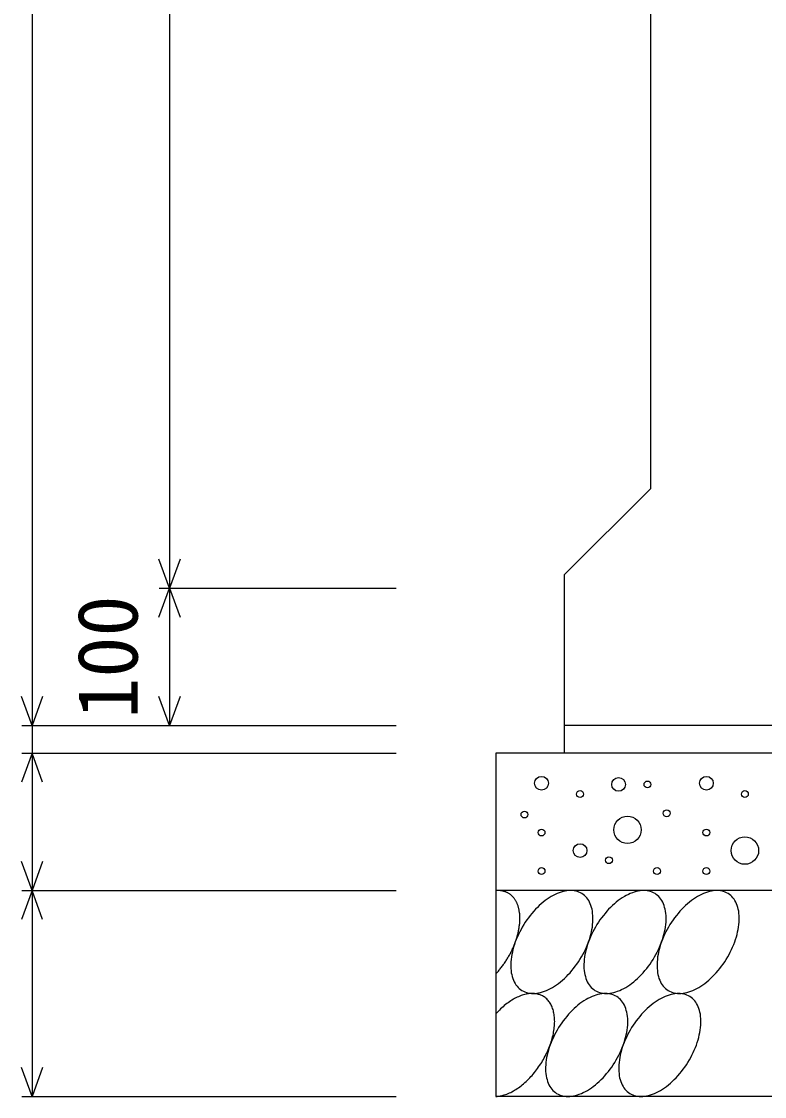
# Model space of a CAD drawing. Units: millimetres, scale not verified. Extents: x -25200 to 25200, y -8910 to 8910.
# Drawn here: x 16387 to 16928, y -6336 to -5553 of the extents above; entities that cross this region are included whole.
import ezdxf
from ezdxf.enums import TextEntityAlignment as Align

# ---------------------------------------------------------------- set-up
doc = ezdxf.new("R2010")
doc.units = ezdxf.units.MM
doc.header["$LTSCALE"] = 30
for name, color, linetype, lineweight in [('0-0_DIM', 7, 'Continuous', 25), ('0-2_HATCH', 6, 'Continuous', 25), ('0-5_OUTLINE', 3, 'Continuous', 25)]:
    doc.layers.add(name, color=color, linetype=linetype, lineweight=lineweight)
doc.styles.add('ＭＳ ゴシック', font='')
doc.styles.get('ＭＳ ゴシック').set_extended_font_data('MS Gothic')

msp = doc.modelspace()

# ---------------------------------------------------------------- linework, layer by layer
at = {"layer": '0-0_DIM'}
for p, q in [((16394.78, -4840.76), (16394.78, -6065.76)), ((16494.78, -4965.76), (16494.78, -5965.76)), ((16487.28, -5965.76), (16659.78, -5965.76)), ((16494.78, -5965.76), (16494.78, -6065.76)), ((16387.28, -6065.76), (16659.78, -6065.76)), ((16387.28, -6085.76), (16659.78, -6085.76)), ((16387.28, -6185.76), (16659.78, -6185.76)), ((16394.78, -6185.76), (16394.78, -6335.76)), ((16387.28, -6335.76), (16659.78, -6335.76))]:
    msp.add_line(p, q, dxfattribs=at)
for points in [[(16502.47, -5944.62), (16494.78, -5965.76), (16487.08, -5944.62)], [(16487.08, -5986.91), (16494.78, -5965.76), (16502.47, -5986.91)], [(16402.48, -6044.62), (16394.78, -6065.76), (16387.08, -6044.62)], [(16502.47, -6044.62), (16494.78, -6065.76), (16487.08, -6044.62)], [(16394.78, -6065.76), (16394.78, -6085.76), (16394.78, -6185.76)], [(16402.48, -6106.91), (16394.78, -6085.76), (16387.08, -6106.91)], [(16402.48, -6164.62), (16394.78, -6185.76), (16387.08, -6164.62)], [(16402.48, -6206.91), (16394.78, -6185.76), (16387.08, -6206.91)], [(16402.48, -6314.62), (16394.78, -6335.76), (16387.08, -6314.62)]]:
    msp.add_lwpolyline(points, dxfattribs=at)
at = {"layer": '0-2_HATCH'}
for points in [[(16737.38, -6186.2), (16736.88, -6186.1), (16736.48, -6186.02), (16736.08, -6185.95), (16735.58, -6185.9), (16735.08, -6185.85), (16734.68, -6185.82), (16734.18, -6185.79), (16733.68, -6185.78), (16733.28, -6185.79), (16732.78, -6185.8), (16732.28, -6185.83)], [(16748.88, -6198.43), (16748.78, -6197.93), (16748.58, -6197.44), (16748.48, -6196.96), (16748.28, -6196.49), (16748.08, -6196.02), (16747.88, -6195.57), (16747.78, -6195.12), (16747.58, -6194.68), (16747.28, -6194.25), (16747.08, -6193.83), (16746.88, -6193.42), (16746.68, -6193.02), (16746.38, -6192.63), (16746.18, -6192.25), (16745.88, -6191.88), (16745.58, -6191.52), (16745.38, -6191.17), (16745.08, -6190.82), (16744.78, -6190.49), (16744.48, -6190.17), (16744.18, -6189.86), (16743.88, -6189.57), (16743.48, -6189.28), (16743.18, -6189), (16742.88, -6188.73), (16742.48, -6188.48), (16742.18, -6188.23), (16741.78, -6188), (16741.38, -6187.78), (16740.98, -6187.57), (16740.68, -6187.37), (16740.28, -6187.18), (16739.88, -6187.01), (16739.48, -6186.84), (16739.08, -6186.69), (16738.68, -6186.55), (16738.18, -6186.42), (16737.78, -6186.3), (16737.38, -6186.2)], [(16794.98, -6187.98), (16793.88, -6187.4), (16792.78, -6186.91), (16791.68, -6186.5), (16790.58, -6186.19), (16789.28, -6185.96), (16788.08, -6185.83), (16786.78, -6185.78), (16785.48, -6185.83), (16784.08, -6185.96), (16782.68, -6186.19), (16781.28, -6186.5), (16779.88, -6186.91), (16778.48, -6187.4), (16776.98, -6187.97), (16775.58, -6188.64), (16774.08, -6189.38), (16772.58, -6190.21), (16771.18, -6191.12), (16769.68, -6192.1), (16768.28, -6193.16), (16766.78, -6194.29), (16765.38, -6195.5), (16763.98, -6196.77), (16762.58, -6198.1), (16761.18, -6199.49), (16759.88, -6200.94), (16758.58, -6202.45), (16757.28, -6204), (16756.08, -6205.6), (16754.88, -6207.25), (16753.78, -6208.93), (16752.68, -6210.65), (16751.58, -6212.4), (16750.68, -6214.17), (16749.68, -6215.97), (16748.78, -6217.78), (16747.98, -6219.61), (16747.18, -6221.44), (16746.48, -6223.28)], [(16802.38, -6199.49), (16801.98, -6198.1), (16801.58, -6196.77), (16801.08, -6195.5), (16800.58, -6194.3), (16799.98, -6193.16), (16799.28, -6192.1), (16798.48, -6191.12), (16797.68, -6190.21), (16796.88, -6189.38), (16795.88, -6188.64), (16794.98, -6187.98)], [(16848.18, -6187.98), (16847.08, -6187.4), (16846.08, -6186.91), (16844.88, -6186.5), (16843.78, -6186.19), (16842.48, -6185.96), (16841.28, -6185.83), (16839.98, -6185.78), (16838.68, -6185.83), (16837.28, -6185.96), (16835.98, -6186.19), (16834.58, -6186.5), (16833.08, -6186.91), (16831.68, -6187.4), (16830.18, -6187.97), (16828.78, -6188.64), (16827.28, -6189.38), (16825.88, -6190.21), (16824.38, -6191.12), (16822.88, -6192.1), (16821.48, -6193.16), (16819.98, -6194.29), (16818.58, -6195.5), (16817.18, -6196.77), (16815.78, -6198.1), (16814.38, -6199.49), (16813.08, -6200.94), (16811.78, -6202.45), (16810.58, -6204), (16809.28, -6205.6), (16808.08, -6207.25), (16806.98, -6208.93), (16805.88, -6210.65), (16804.88, -6212.4), (16803.88, -6214.17), (16802.88, -6215.97), (16801.98, -6217.78), (16801.18, -6219.61), (16800.48, -6221.44), (16799.68, -6223.28)], [(16855.58, -6199.49), (16855.18, -6198.1), (16854.78, -6196.77), (16854.28, -6195.5), (16853.78, -6194.3), (16853.18, -6193.16), (16852.48, -6192.1), (16851.68, -6191.12), (16850.88, -6190.21), (16850.08, -6189.38), (16849.08, -6188.64), (16848.18, -6187.98)], [(16901.38, -6187.98), (16900.28, -6187.4), (16899.28, -6186.91), (16898.08, -6186.5), (16896.98, -6186.19), (16895.78, -6185.96), (16894.48, -6185.83), (16893.18, -6185.78), (16891.88, -6185.83), (16890.48, -6185.96), (16889.18, -6186.19), (16887.78, -6186.5), (16886.28, -6186.91), (16884.88, -6187.4), (16883.48, -6187.97), (16881.98, -6188.64), (16880.48, -6189.38), (16879.08, -6190.21), (16877.58, -6191.12), (16876.08, -6192.1), (16874.68, -6193.16), (16873.18, -6194.29), (16871.78, -6195.5), (16870.38, -6196.77), (16868.98, -6198.1), (16867.68, -6199.49), (16866.28, -6200.94), (16864.98, -6202.45), (16863.78, -6204), (16862.48, -6205.6), (16861.28, -6207.25), (16860.18, -6208.93), (16859.08, -6210.65), (16858.08, -6212.4), (16857.08, -6214.17), (16856.08, -6215.97), (16855.18, -6217.78), (16854.38, -6219.61), (16853.68, -6221.44), (16852.98, -6223.28)], [(16908.78, -6199.49), (16908.38, -6198.1), (16907.98, -6196.77), (16907.48, -6195.5), (16906.98, -6194.3), (16906.38, -6193.16), (16905.68, -6192.1), (16904.88, -6191.12), (16904.08, -6190.21), (16903.28, -6189.38), (16902.38, -6188.64), (16901.38, -6187.98)], [(16746.88, -6222.27), (16747.08, -6221.6), (16747.28, -6220.93), (16747.58, -6220.26), (16747.78, -6219.6), (16747.88, -6218.93), (16748.08, -6218.26), (16748.28, -6217.6), (16748.48, -6216.94), (16748.58, -6216.28), (16748.78, -6215.62), (16748.88, -6214.97), (16748.98, -6214.31), (16749.18, -6213.66), (16749.28, -6213.02), (16749.38, -6212.37), (16749.38, -6211.73), (16749.48, -6211.1), (16749.58, -6210.47), (16749.68, -6209.84), (16749.68, -6209.21), (16749.78, -6208.59), (16749.78, -6207.98), (16749.78, -6207.37), (16749.78, -6206.77), (16749.78, -6206.17), (16749.78, -6205.57), (16749.78, -6204.98), (16749.78, -6204.4), (16749.78, -6203.82), (16749.68, -6203.25), (16749.68, -6202.69), (16749.58, -6202.13), (16749.48, -6201.58), (16749.38, -6201.04), (16749.38, -6200.5), (16749.28, -6199.97), (16749.18, -6199.45), (16748.98, -6198.94), (16748.88, -6198.43)], [(16769.28, -6258.59), (16770.68, -6257.93), (16772.18, -6257.18), (16773.58, -6256.36), (16775.08, -6255.45), (16776.58, -6254.46), (16777.98, -6253.4), (16779.48, -6252.27), (16780.88, -6251.07), (16782.28, -6249.8), (16783.68, -6248.47), (16784.98, -6247.07), (16786.38, -6245.62), (16787.68, -6244.12), (16788.88, -6242.56), (16790.18, -6240.96), (16791.38, -6239.32), (16792.48, -6237.64), (16793.58, -6235.92), (16794.58, -6234.17), (16795.58, -6232.4), (16796.58, -6230.6), (16797.48, -6228.79), (16798.28, -6226.96), (16798.98, -6225.12), (16799.68, -6223.28), (16800.38, -6221.44), (16800.98, -6219.61), (16801.48, -6217.78), (16801.88, -6215.97), (16802.28, -6214.17), (16802.58, -6212.4), (16802.78, -6210.65), (16802.88, -6208.93), (16802.98, -6207.25), (16802.98, -6205.61), (16802.98, -6204.01), (16802.78, -6202.45), (16802.58, -6200.95), (16802.38, -6199.49)], [(16822.48, -6258.59), (16823.88, -6257.93), (16825.38, -6257.18), (16826.88, -6256.36), (16828.28, -6255.45), (16829.78, -6254.46), (16831.18, -6253.4), (16832.68, -6252.27), (16834.08, -6251.07), (16835.48, -6249.8), (16836.88, -6248.47), (16838.28, -6247.07), (16839.58, -6245.62), (16840.88, -6244.12), (16842.18, -6242.56), (16843.38, -6240.96), (16844.58, -6239.32), (16845.68, -6237.64), (16846.78, -6235.92), (16847.78, -6234.17), (16848.78, -6232.4), (16849.78, -6230.6), (16850.68, -6228.79), (16851.48, -6226.96), (16852.28, -6225.12), (16852.98, -6223.28), (16853.58, -6221.44), (16854.18, -6219.61), (16854.68, -6217.78), (16855.08, -6215.97), (16855.48, -6214.17), (16855.78, -6212.4), (16855.98, -6210.65), (16856.18, -6208.93), (16856.18, -6207.25), (16856.18, -6205.61), (16856.18, -6204.01), (16856.08, -6202.45), (16855.88, -6200.95), (16855.58, -6199.49)], [(16875.68, -6258.59), (16877.08, -6257.93), (16878.58, -6257.18), (16880.08, -6256.36), (16881.48, -6255.45), (16882.98, -6254.46), (16884.38, -6253.4), (16885.88, -6252.27), (16887.28, -6251.07), (16888.68, -6249.8), (16890.08, -6248.47), (16891.48, -6247.07), (16892.78, -6245.62), (16894.08, -6244.12), (16895.38, -6242.56), (16896.58, -6240.96), (16897.78, -6239.32), (16898.88, -6237.64), (16899.98, -6235.92), (16901.08, -6234.17), (16902.08, -6232.4), (16902.98, -6230.6), (16903.88, -6228.79), (16904.68, -6226.96), (16905.48, -6225.12), (16906.18, -6223.28), (16906.78, -6221.44), (16907.38, -6219.61), (16907.88, -6217.78), (16908.28, -6215.97), (16908.68, -6214.17), (16908.98, -6212.4), (16909.18, -6210.65), (16909.38, -6208.93), (16909.38, -6207.25), (16909.48, -6205.61), (16909.38, -6204.01), (16909.28, -6202.45), (16909.08, -6200.95), (16908.78, -6199.49)], [(16732.28, -6246.58), (16732.78, -6246.05), (16733.28, -6245.52), (16733.68, -6244.97), (16734.18, -6244.42), (16734.68, -6243.87), (16735.08, -6243.3), (16735.58, -6242.73), (16736.08, -6242.16), (16736.48, -6241.57), (16736.88, -6240.99), (16737.38, -6240.39), (16737.78, -6239.79), (16738.18, -6239.19), (16738.68, -6238.58), (16739.08, -6237.96), (16739.48, -6237.34), (16739.88, -6236.72), (16740.28, -6236.09), (16740.68, -6235.46), (16740.98, -6234.82), (16741.38, -6234.18), (16741.78, -6233.54), (16742.18, -6232.89), (16742.48, -6232.24), (16742.88, -6231.59), (16743.18, -6230.94), (16743.48, -6230.28), (16743.88, -6229.62), (16744.18, -6228.96), (16744.48, -6228.29), (16744.78, -6227.63), (16745.08, -6226.96), (16745.38, -6226.29), (16745.58, -6225.62), (16745.88, -6224.95), (16746.18, -6224.28), (16746.38, -6223.61), (16746.68, -6222.94), (16746.88, -6222.27)], [(16746.48, -6223.28), (16745.88, -6225.12), (16745.28, -6226.96), (16744.78, -6228.78), (16744.38, -6230.6), (16743.98, -6232.39), (16743.68, -6234.17), (16743.48, -6235.91), (16743.28, -6237.63), (16743.28, -6239.31), (16743.18, -6240.96), (16743.28, -6242.56), (16743.38, -6244.12), (16743.58, -6245.62), (16743.88, -6247.07), (16744.28, -6248.47), (16744.68, -6249.8), (16745.18, -6251.07), (16745.68, -6252.27), (16746.28, -6253.4), (16746.98, -6254.46), (16747.78, -6255.45), (16748.58, -6256.35), (16749.38, -6257.18), (16750.38, -6257.93), (16751.28, -6258.59), (16752.38, -6259.17), (16753.38, -6259.66), (16754.58, -6260.06), (16755.68, -6260.38), (16756.98, -6260.6), (16758.18, -6260.74), (16759.48, -6260.78), (16760.78, -6260.74), (16762.18, -6260.6), (16763.48, -6260.38), (16764.88, -6260.06), (16766.38, -6259.66), (16767.78, -6259.17), (16769.28, -6258.59)], [(16799.68, -6223.28), (16799.08, -6225.12), (16798.48, -6226.96), (16797.98, -6228.78), (16797.58, -6230.6), (16797.18, -6232.39), (16796.88, -6234.17), (16796.68, -6235.91), (16796.58, -6237.63), (16796.48, -6239.31), (16796.48, -6240.96), (16796.48, -6242.56), (16796.58, -6244.12), (16796.88, -6245.62), (16797.08, -6247.07), (16797.48, -6248.47), (16797.88, -6249.8), (16798.38, -6251.07), (16798.88, -6252.27), (16799.48, -6253.4), (16800.18, -6254.46), (16800.98, -6255.45), (16801.78, -6256.35), (16802.58, -6257.18), (16803.58, -6257.93), (16804.48, -6258.59), (16805.58, -6259.17), (16806.58, -6259.66), (16807.78, -6260.06), (16808.88, -6260.38), (16810.18, -6260.6), (16811.38, -6260.74), (16812.68, -6260.78), (16813.98, -6260.74), (16815.38, -6260.6), (16816.78, -6260.38), (16818.18, -6260.06), (16819.58, -6259.66), (16820.98, -6259.17), (16822.48, -6258.59)], [(16852.98, -6223.28), (16852.28, -6225.12), (16851.68, -6226.96), (16851.18, -6228.78), (16850.78, -6230.6), (16850.38, -6232.39), (16850.08, -6234.17), (16849.88, -6235.91), (16849.78, -6237.63), (16849.68, -6239.31), (16849.68, -6240.96), (16849.68, -6242.56), (16849.88, -6244.12), (16850.08, -6245.62), (16850.28, -6247.07), (16850.68, -6248.47), (16851.08, -6249.8), (16851.58, -6251.07), (16852.08, -6252.27), (16852.68, -6253.4), (16853.38, -6254.46), (16854.18, -6255.45), (16854.98, -6256.35), (16855.78, -6257.18), (16856.78, -6257.93), (16857.68, -6258.59), (16858.78, -6259.17), (16859.88, -6259.66), (16860.98, -6260.06), (16862.18, -6260.38), (16863.38, -6260.6), (16864.58, -6260.74), (16865.88, -6260.78), (16867.18, -6260.74), (16868.58, -6260.6), (16869.98, -6260.38), (16871.38, -6260.06), (16872.78, -6259.66), (16874.18, -6259.17), (16875.68, -6258.59)], [(16772.28, -6268.54), (16771.88, -6267.83), (16771.38, -6267.16), (16770.98, -6266.51), (16770.48, -6265.9), (16769.88, -6265.32), (16769.38, -6264.77), (16768.78, -6264.26), (16768.18, -6263.77), (16767.58, -6263.33), (16766.98, -6262.92), (16766.28, -6262.54), (16765.68, -6262.2), (16764.98, -6261.89), (16764.18, -6261.62), (16763.48, -6261.39), (16762.68, -6261.2), (16761.98, -6261.04), (16761.18, -6260.92), (16760.38, -6260.83), (16759.48, -6260.78), (16758.68, -6260.77), (16757.88, -6260.8), (16756.98, -6260.87), (16756.08, -6260.97), (16755.18, -6261.11), (16754.28, -6261.28), (16753.38, -6261.5), (16752.48, -6261.75), (16751.58, -6262.03), (16750.68, -6262.35), (16749.78, -6262.71), (16748.78, -6263.1), (16747.88, -6263.53), (16746.88, -6263.99), (16745.98, -6264.49), (16745.08, -6265.02), (16744.08, -6265.58), (16743.18, -6266.18), (16742.18, -6266.81)], [(16820.28, -6262.97), (16819.18, -6262.39), (16818.18, -6261.9), (16816.98, -6261.49), (16815.88, -6261.18), (16814.68, -6260.95), (16813.38, -6260.82), (16812.08, -6260.77), (16810.78, -6260.82), (16809.38, -6260.95), (16808.08, -6261.18), (16806.68, -6261.49), (16805.18, -6261.9), (16803.78, -6262.39), (16802.38, -6262.96), (16800.88, -6263.63), (16799.38, -6264.37), (16797.98, -6265.2), (16796.48, -6266.11), (16794.98, -6267.09), (16793.58, -6268.15), (16792.08, -6269.28), (16790.68, -6270.49), (16789.28, -6271.76), (16787.88, -6273.09), (16786.58, -6274.48), (16785.18, -6275.93), (16783.88, -6277.44), (16782.68, -6278.99), (16781.38, -6280.59), (16780.28, -6282.24), (16779.08, -6283.92), (16777.98, -6285.64), (16776.98, -6287.39), (16775.98, -6289.16), (16774.98, -6290.96), (16774.18, -6292.77), (16773.28, -6294.6), (16772.58, -6296.43), (16771.88, -6298.27)], [(16873.48, -6262.97), (16872.48, -6262.39), (16871.38, -6261.9), (16870.28, -6261.49), (16869.08, -6261.18), (16867.88, -6260.95), (16866.58, -6260.82), (16865.28, -6260.77), (16863.98, -6260.82), (16862.68, -6260.95), (16861.28, -6261.18), (16859.88, -6261.49), (16858.48, -6261.9), (16856.98, -6262.39), (16855.58, -6262.96), (16854.08, -6263.63), (16852.58, -6264.37), (16851.18, -6265.2), (16849.68, -6266.11), (16848.18, -6267.09), (16846.78, -6268.15), (16845.28, -6269.28), (16843.88, -6270.49), (16842.48, -6271.76), (16841.08, -6273.09), (16839.78, -6274.48), (16838.38, -6275.93), (16837.08, -6277.44), (16835.88, -6278.99), (16834.58, -6280.59), (16833.48, -6282.24), (16832.28, -6283.92), (16831.18, -6285.64), (16830.18, -6287.39), (16829.18, -6289.16), (16828.18, -6290.96), (16827.38, -6292.77), (16826.48, -6294.6), (16825.78, -6296.43), (16825.08, -6298.27)], [(16742.18, -6266.81), (16741.28, -6267.47), (16740.38, -6268.16), (16739.38, -6268.88), (16738.48, -6269.62), (16737.58, -6270.4), (16736.68, -6271.21), (16735.78, -6272.04), (16734.88, -6272.9), (16733.98, -6273.78), (16733.18, -6274.69), (16732.28, -6275.62)], [(16766.28, -6309.88), (16766.98, -6308.75), (16767.58, -6307.61), (16768.18, -6306.46), (16768.78, -6305.3), (16769.38, -6304.13), (16769.88, -6302.96), (16770.48, -6301.79), (16770.98, -6300.61), (16771.38, -6299.43), (16771.88, -6298.24), (16772.28, -6297.06), (16772.68, -6295.88), (16772.98, -6294.7), (16773.38, -6293.52), (16773.68, -6292.35), (16773.98, -6291.19), (16774.18, -6290.03), (16774.38, -6288.88), (16774.58, -6287.74), (16774.78, -6286.61), (16774.88, -6285.49), (16774.98, -6284.39), (16775.08, -6283.29), (16775.08, -6282.22), (16775.18, -6281.16), (16775.08, -6280.11), (16775.08, -6279.09), (16774.98, -6278.08), (16774.88, -6277.09), (16774.78, -6276.13), (16774.58, -6275.18), (16774.38, -6274.26), (16774.18, -6273.37), (16773.98, -6272.5), (16773.68, -6271.65), (16773.38, -6270.83), (16772.98, -6270.04), (16772.68, -6269.27), (16772.28, -6268.54)], [(16827.68, -6274.49), (16827.28, -6273.09), (16826.88, -6271.76), (16826.38, -6270.49), (16825.88, -6269.29), (16825.28, -6268.15), (16824.58, -6267.09), (16823.78, -6266.11), (16822.98, -6265.2), (16822.18, -6264.37), (16821.28, -6263.63), (16820.28, -6262.97)], [(16880.88, -6274.49), (16880.58, -6273.09), (16880.08, -6271.76), (16879.68, -6270.49), (16879.08, -6269.29), (16878.48, -6268.15), (16877.78, -6267.09), (16877.08, -6266.11), (16876.28, -6265.2), (16875.38, -6264.37), (16874.48, -6263.63), (16873.48, -6262.97)], [(16794.58, -6333.58), (16795.98, -6332.92), (16797.48, -6332.17), (16798.98, -6331.35), (16800.38, -6330.44), (16801.88, -6329.45), (16803.28, -6328.39), (16804.78, -6327.26), (16806.18, -6326.06), (16807.58, -6324.79), (16808.98, -6323.46), (16810.38, -6322.06), (16811.68, -6320.61), (16812.98, -6319.11), (16814.28, -6317.55), (16815.48, -6315.95), (16816.68, -6314.31), (16817.78, -6312.63), (16818.88, -6310.91), (16819.98, -6309.16), (16820.98, -6307.39), (16821.88, -6305.59), (16822.78, -6303.78), (16823.58, -6301.95), (16824.38, -6300.12), (16825.08, -6298.28), (16825.68, -6296.44), (16826.28, -6294.6), (16826.78, -6292.77), (16827.18, -6290.96), (16827.58, -6289.16), (16827.88, -6287.39), (16828.08, -6285.64), (16828.28, -6283.92), (16828.38, -6282.24), (16828.38, -6280.6), (16828.28, -6279), (16828.18, -6277.44), (16827.98, -6275.94), (16827.68, -6274.49)], [(16847.78, -6333.58), (16849.18, -6332.92), (16850.68, -6332.17), (16852.18, -6331.35), (16853.58, -6330.44), (16855.08, -6329.45), (16856.58, -6328.39), (16857.98, -6327.26), (16859.38, -6326.06), (16860.78, -6324.79), (16862.18, -6323.46), (16863.58, -6322.06), (16864.88, -6320.61), (16866.18, -6319.11), (16867.48, -6317.55), (16868.68, -6315.95), (16869.88, -6314.31), (16870.98, -6312.63), (16872.08, -6310.91), (16873.18, -6309.16), (16874.18, -6307.39), (16875.08, -6305.59), (16875.98, -6303.78), (16876.78, -6301.95), (16877.58, -6300.12), (16878.28, -6298.28), (16878.88, -6296.44), (16879.48, -6294.6), (16879.98, -6292.77), (16880.38, -6290.96), (16880.78, -6289.16), (16881.08, -6287.39), (16881.28, -6285.64), (16881.48, -6283.92), (16881.58, -6282.24), (16881.58, -6280.6), (16881.48, -6279), (16881.38, -6277.44), (16881.18, -6275.94), (16880.88, -6274.49)], [(16771.88, -6298.27), (16771.18, -6300.11), (16770.68, -6301.95), (16770.08, -6303.77), (16769.68, -6305.59), (16769.28, -6307.38), (16768.98, -6309.16), (16768.78, -6310.91), (16768.68, -6312.62), (16768.58, -6314.31), (16768.58, -6315.95), (16768.58, -6317.55), (16768.78, -6319.11), (16768.98, -6320.61), (16769.18, -6322.06), (16769.58, -6323.46), (16769.98, -6324.79), (16770.48, -6326.06), (16770.98, -6327.26), (16771.68, -6328.39), (16772.28, -6329.45), (16773.08, -6330.44), (16773.88, -6331.34), (16774.78, -6332.17), (16775.68, -6332.92), (16776.58, -6333.58), (16777.68, -6334.16), (16778.78, -6334.65), (16779.88, -6335.05), (16781.08, -6335.37), (16782.28, -6335.59), (16783.48, -6335.73), (16784.78, -6335.77), (16786.08, -6335.73), (16787.48, -6335.59), (16788.88, -6335.37), (16790.28, -6335.05), (16791.68, -6334.65), (16793.08, -6334.16), (16794.58, -6333.58)], [(16825.08, -6298.27), (16824.38, -6300.11), (16823.88, -6301.95), (16823.38, -6303.77), (16822.88, -6305.59), (16822.58, -6307.38), (16822.28, -6309.16), (16821.98, -6310.91), (16821.88, -6312.62), (16821.78, -6314.31), (16821.78, -6315.95), (16821.78, -6317.55), (16821.98, -6319.11), (16822.18, -6320.61), (16822.38, -6322.06), (16822.78, -6323.46), (16823.18, -6324.79), (16823.68, -6326.06), (16824.18, -6327.26), (16824.88, -6328.39), (16825.48, -6329.45), (16826.28, -6330.44), (16827.08, -6331.34), (16827.98, -6332.17), (16828.88, -6332.92), (16829.88, -6333.58), (16830.88, -6334.16), (16831.98, -6334.65), (16833.08, -6335.05), (16834.28, -6335.37), (16835.48, -6335.59), (16836.68, -6335.73), (16837.98, -6335.77), (16839.28, -6335.73), (16840.68, -6335.59), (16842.08, -6335.37), (16843.48, -6335.05), (16844.88, -6334.65), (16846.28, -6334.16), (16847.78, -6333.58)], [(16732.28, -6335.76), (16733.18, -6335.71), (16733.98, -6335.63), (16734.88, -6335.5), (16735.78, -6335.34), (16736.68, -6335.14), (16737.58, -6334.91), (16738.48, -6334.64), (16739.38, -6334.33), (16740.38, -6333.99), (16741.28, -6333.61), (16742.18, -6333.2), (16743.18, -6332.75), (16744.08, -6332.27), (16745.08, -6331.75), (16745.98, -6331.2), (16746.88, -6330.62), (16747.88, -6330), (16748.78, -6329.36), (16749.78, -6328.68), (16750.68, -6327.97), (16751.58, -6327.23), (16752.48, -6326.47), (16753.38, -6325.67), (16754.28, -6324.85), (16755.18, -6324.01), (16756.08, -6323.13), (16756.98, -6322.24), (16757.88, -6321.31), (16758.68, -6320.37), (16759.48, -6319.4), (16760.38, -6318.41), (16761.18, -6317.41), (16761.98, -6316.38), (16762.68, -6315.34), (16763.48, -6314.27), (16764.18, -6313.2), (16764.98, -6312.1), (16765.68, -6311), (16766.28, -6309.88)]]:
    msp.add_lwpolyline(points, dxfattribs=at)
for centre, radius in [((16765.56, -6107.71), 5), ((16821.64, -6108.58), 5), ((16885.56, -6107.71), 5), ((16842.67, -6108.58), 2.5), ((16793.6, -6115.59), 2.5), ((16913.6, -6115.59), 2.5), ((16856.68, -6129.6), 2.5), ((16753.14, -6130.51), 2.5), ((16828.17, -6141.6), 10), ((16765.56, -6143.6), 2.5), ((16885.56, -6143.6), 2.5), ((16913.6, -6156.73), 10), ((16793.6, -6156.73), 5), ((16814.63, -6163.74), 2.5), ((16765.56, -6171.62), 2.5), ((16849.67, -6171.62), 2.5), ((16885.56, -6171.62), 2.5)]:
    msp.add_circle(centre, radius, dxfattribs=at)
at = {"layer": '0-5_OUTLINE'}
for p, q in [((16844.78, -5093.76), (16844.78, -5893.26)), ((17987.28, -6065.76), (16782.28, -6065.76)), ((16732.28, -6085.76), (16732.28, -6335.76)), ((18037.28, -6085.76), (16732.28, -6085.76)), ((18037.28, -6185.76), (16732.28, -6185.76)), ((18037.28, -6335.76), (16732.28, -6335.76))]:
    msp.add_line(p, q, dxfattribs=at)
msp.add_lwpolyline([(16782.28, -6085.76), (16782.28, -5955.76), (16844.78, -5893.26)], dxfattribs=at)

# ---------------------------------------------------------------- texts
at = {"layer": '0-0_DIM', "style": 'ＭＳ ゴシック'}
msp.add_text('100', height=43.99, rotation=90, dxfattribs=at).set_placement((16484.78, -6060.76), align=Align.BOTTOM_LEFT)

doc.saveas('drawing.dxf')
